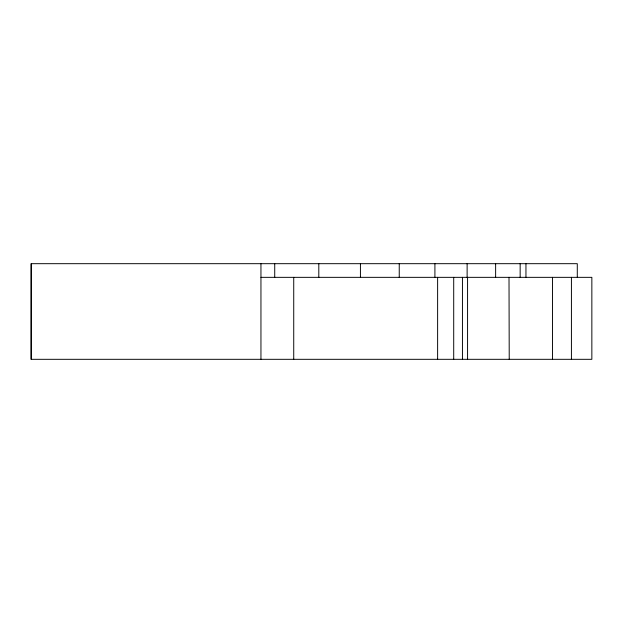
<?xml version="1.0" encoding="UTF-8"?>
<svg xmlns="http://www.w3.org/2000/svg" width="623" height="623" viewBox="0 0 623 623"><rect width="100%" height="100%" fill="white"/><g stroke="black" fill="none" stroke-linecap="round" stroke-linejoin="round"><path stroke-width="0.93" d="M260.951 277.344L591.85 277.344L591.85 359.315L31.15 359.315L31.189 263.685L577.287 263.685L577.287 277.212M509.007 277.344L509.225 359.315M571.423 277.344L571.423 359.315M552.523 277.344L552.523 359.315M525.952 263.685L525.952 277.344M520.158 263.685L520.158 277.344M495.628 263.685L495.628 277.344M467.569 277.344L467.569 359.315M467.125 263.685L467.125 277.344M462.445 277.344L462.445 359.315M453.708 277.344L453.708 359.315M437.619 277.344L437.619 359.315M434.909 263.685L434.909 277.344M399.242 263.685L399.242 277.344M360.429 263.685L360.429 277.344M318.805 263.685L318.805 277.344M293.729 277.344L293.729 359.315M274.727 263.685L274.727 277.344M260.951 263.685L260.951 359.315M31.197 263.685L31.197 359.315"/></g></svg>
